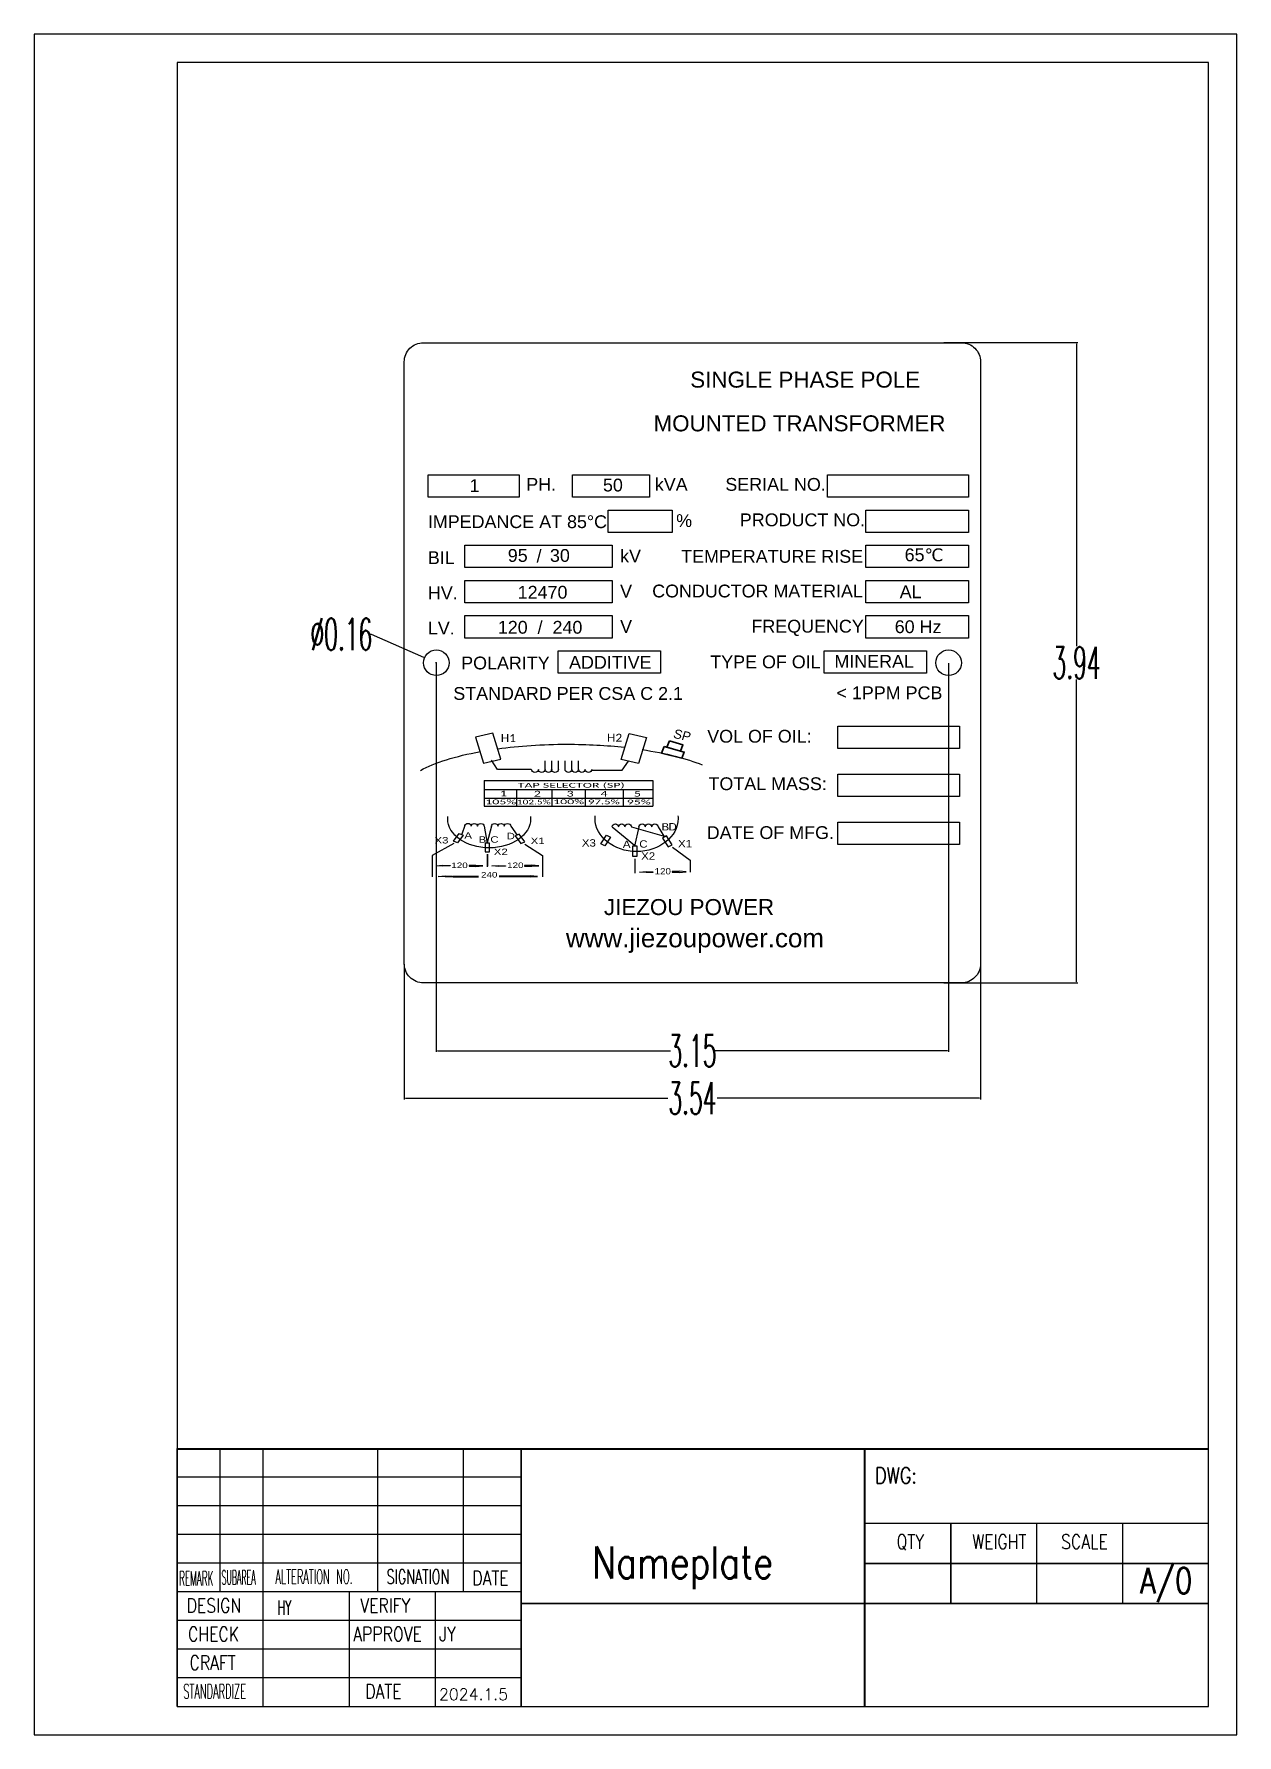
# Model space of a CAD drawing. Extents: x 4438 to 384502, y -178203 to -21188.
# Drawn here: x 379826.7 to 380014.6, y -171725.4 to -171459.8 of the extents above; entities that cross this region are included whole.
import ezdxf

# ---------------------------------------------------------------- set-up
doc = ezdxf.new("R2010")
doc.units = 0
doc.header["$LTSCALE"] = 8
doc.header["$MEASUREMENT"] = 0
doc.layers.get('0').update_dxf_attribs({"linetype": 'CONTINUOUS'})
doc.layers.get('DEFPOINTS').update_dxf_attribs({"linetype": 'CONTINUOUS'})
for name, color, linetype in [('C00-00-00', 7, 'CONTINUOUS'), ('INTE_THICK', 7, 'CONTINUOUS'), ('layer 1', 7, 'CONTINUOUS')]:
    doc.layers.add(name, color=color, linetype=linetype)
for name, color, linetype, lineweight in [('标注', 7, 'CONTINUOUS', 20), ('标注、文本', 3, 'CONTINUOUS', 25), ('粗实线层', 7, 'CONTINUOUS', 50)]:
    doc.layers.add(name, color=color, linetype=linetype, lineweight=lineweight)
doc.styles.add('1', font='arial.ttf', dxfattribs={"height": 1})
doc.styles.add('2', font='calibri.ttf', dxfattribs={"height": 1})
doc.styles.get("Standard").update_dxf_attribs({"font": 'txt.shx', "width": 0.5, "bigfont": 'intecad.shx'})
doc.styles.add('TEXTSTYLE_3', font='txt', dxfattribs={"width": 0.8, "bigfont": 'hztxt.shx'})
doc.styles.add('TEXTSTYLE_4', font='txt', dxfattribs={"width": 0.65, "bigfont": 'hztxt.shx'})
doc.styles.add('TEXTSTYLE_5', font='txt', dxfattribs={"width": 0.45, "bigfont": 'hztxt.shx'})
doc.styles.add('TEXTSTYLE_7', font='txt', dxfattribs={"width": 0.75, "bigfont": 'hztxt.shx'})
doc.dimstyles.new('文字', dxfattribs={"dimtxt": 5, "dimasz": 0.18, "dimexe": 0.18, "dimexo": 0.0625, "dimgap": 0.09, "dimtad": 0, "dimtih": 1, "dimtoh": 1, "dimdec": 4, "dimzin": 0, "dimdsep": 46, "dimtxsty": 'Standard', "dimcen": 0.09, "dimadec": 0, "dimazin": 0, "dimtfac": 1, "dimtdec": 4, "dimtofl": 0, "dimtmove": 0, "dimatfit": 3, "dimfxl": 1, "dimtolj": 1, "dimtzin": 0, "dimarcsym": 0})

# ---------------------------------------------------------------- blocks, each defined once
blk = doc.blocks.new('*D51')
at = {"layer": 'DEFPOINTS', "color": 0, "ltscale": 0.5, "transparency": 16777216}
for p in [(379884.57, -171604.97), (379974.57, -171604.97), (379974.57, -171625.99)]:
    blk.add_point(p, dxfattribs=at)
at = {"layer": '标注', "color": 0, "lineweight": -2, "ltscale": 0.5, "transparency": 16777216}
for p, q in [((379884.57, -171605.04), (379884.57, -171626.17)), ((379974.57, -171605.04), (379974.57, -171626.17)), ((379884.75, -171625.99), (379925.73, -171625.99)), ((379974.39, -171625.99), (379933.41, -171625.99))]:
    blk.add_line(p, q, dxfattribs=at)
at = {"layer": '标注', "color": 0, "ltscale": 0.5, "transparency": 16777216}
for points in [[(379884.75, -171625.96), (379884.75, -171626.02), (379884.57, -171625.99)], [(379974.39, -171625.96), (379974.39, -171626.02), (379974.57, -171625.99)]]:
    blk.add_solid(points, dxfattribs=at)
at = {"layer": '标注', "color": 0, "ltscale": 0.5, "transparency": 16777216, "insert": (379929.57, -171625.99), "char_height": 5, "attachment_point": 5}
blk.add_mtext('\\A1;3.54', dxfattribs=at)
blk = doc.blocks.new('*D52')
at = {"layer": 'DEFPOINTS', "color": 0, "ltscale": 0.5, "transparency": 16777216}
for p in [(379968.79, -171507.97), (379989.56, -171507.97), (379968.79, -171607.97)]:
    blk.add_point(p, dxfattribs=at)
at = {"layer": '标注', "color": 0, "lineweight": -2, "ltscale": 0.5, "transparency": 16777216}
for p, q in [((379968.85, -171507.97), (379989.74, -171507.97)), ((379989.56, -171508.15), (379989.56, -171555.38)), ((379989.56, -171607.79), (379989.56, -171560.56)), ((379968.85, -171607.97), (379989.74, -171607.97))]:
    blk.add_line(p, q, dxfattribs=at)
at = {"layer": '标注', "color": 0, "ltscale": 0.5, "transparency": 16777216}
for points in [[(379989.53, -171508.15), (379989.59, -171508.15), (379989.56, -171507.97)], [(379989.53, -171607.79), (379989.59, -171607.79), (379989.56, -171607.97)]]:
    blk.add_solid(points, dxfattribs=at)
at = {"layer": '标注', "color": 0, "ltscale": 0.5, "transparency": 16777216, "insert": (379989.56, -171557.97), "char_height": 5, "attachment_point": 5}
blk.add_mtext('\\A1;3.94', dxfattribs=at)
blk = doc.blocks.new('*D53')
at = {"layer": 'DEFPOINTS', "color": 0, "ltscale": 0.5, "transparency": 16777216}
for p in [(379889.57, -171557.97), (379969.57, -171557.97), (379969.57, -171618.58)]:
    blk.add_point(p, dxfattribs=at)
at = {"layer": '标注', "color": 0, "lineweight": -2, "ltscale": 0.5, "transparency": 16777216}
for p, q in [((379889.57, -171558.04), (379889.57, -171618.76)), ((379969.57, -171558.04), (379969.57, -171618.76)), ((379889.75, -171618.58), (379926.15, -171618.58)), ((379969.39, -171618.58), (379932.99, -171618.58))]:
    blk.add_line(p, q, dxfattribs=at)
at = {"layer": '标注', "color": 0, "ltscale": 0.5, "transparency": 16777216}
for points in [[(379889.75, -171618.55), (379889.75, -171618.61), (379889.57, -171618.58)], [(379969.39, -171618.55), (379969.39, -171618.61), (379969.57, -171618.58)]]:
    blk.add_solid(points, dxfattribs=at)
at = {"layer": '标注', "color": 0, "ltscale": 0.5, "transparency": 16777216, "insert": (379929.57, -171618.58), "char_height": 5, "attachment_point": 5}
blk.add_mtext('\\A1;3.15', dxfattribs=at)
blk = doc.blocks.new('*D54')
at = {"layer": 'DEFPOINTS', "color": 0, "ltscale": 0.5, "transparency": 16777216}
for p in [(379887.74, -171557.17), (379891.4, -171558.78)]:
    blk.add_point(p, dxfattribs=at)
at = {"layer": '标注', "color": 0, "lineweight": -2, "ltscale": 0.5, "transparency": 16777216}
for p, q in [((379879.22, -171553.51), (379879.4, -171553.51)), ((379879.4, -171553.51), (379887.57, -171557.1)), ((379889.48, -171557.97), (379889.66, -171557.97)), ((379889.57, -171558.06), (379889.57, -171557.88))]:
    blk.add_line(p, q, dxfattribs=at)
at = {"layer": '标注', "color": 0, "ltscale": 0.5, "transparency": 16777216}
blk.add_solid([(379887.58, -171557.07), (379887.56, -171557.13), (379887.74, -171557.17)], dxfattribs=at)
at = {"layer": '标注', "color": 0, "ltscale": 0.5, "transparency": 16777216, "insert": (379874.75, -171553.51), "char_height": 5, "attachment_point": 5}
blk.add_mtext('\\A1;%%C0.16', dxfattribs=at)

msp = doc.modelspace()

# ---------------------------------------------------------------- linework, layer by layer
for p, q in [((379897.052, -171576.353), (379897.052, -171580.363)), ((379897.052, -171577.775), (379923.387, -171577.775)), ((379897.052, -171579.104), (379923.387, -171579.104)), ((379902.164, -171580.363), (379902.164, -171577.775)), ((379907.685, -171580.363), (379907.685, -171577.775)), ((379912.872, -171580.363), (379912.872, -171577.775)), ((379918.771, -171577.775), (379918.771, -171580.363)), ((379897.052, -171580.363), (379923.387, -171580.363))]:
    msp.add_line(p, q)
at = {"color": 7, "linetype": 'Continuous'}
for p, q in [((379849.107, -171680.784), (380010.135, -171680.784)), ((379849.113, -171680.72), (380010.14, -171680.72)), ((379849.113, -171720.977), (379849.113, -171680.72)), ((379855.822, -171703.085), (379855.822, -171680.72)), ((379862.531, -171720.977), (379862.531, -171680.72)), ((379880.423, -171703.085), (379880.423, -171680.72)), ((379893.842, -171703.085), (379893.842, -171680.72)), ((379902.788, -171680.72), (379902.788, -171720.977)), ((379902.807, -171680.748), (379902.807, -171721.005)), ((379902.807, -171680.748), (380010.159, -171680.748)), ((379956.464, -171720.977), (379956.464, -171680.72)), ((379956.483, -171680.748), (379956.483, -171721.005)), ((379902.788, -171685.193), (379849.113, -171685.193)), ((379902.788, -171689.666), (379849.113, -171689.666)), ((379902.788, -171694.139), (379849.113, -171694.139)), ((379956.464, -171692.35), (380010.14, -171692.35)), ((379956.483, -171692.378), (380010.159, -171692.378)), ((379969.883, -171692.35), (379969.883, -171704.874)), ((379969.902, -171692.378), (379969.902, -171704.902)), ((379983.302, -171692.35), (379983.302, -171704.874)), ((379983.321, -171692.378), (379983.321, -171704.902)), ((379996.721, -171692.35), (379996.721, -171704.874)), ((379996.74, -171692.378), (379996.74, -171704.902)), ((379902.788, -171698.612), (379849.113, -171698.612)), ((379956.464, -171698.612), (380010.14, -171698.612)), ((379956.483, -171698.64), (380010.159, -171698.64)), ((379902.788, -171703.085), (379849.113, -171703.085)), ((379875.95, -171703.085), (379875.95, -171720.977)), ((379889.369, -171703.085), (379889.369, -171720.977)), ((379902.788, -171704.874), (380010.14, -171704.874)), ((379902.807, -171704.902), (380010.159, -171704.902)), ((379902.788, -171707.558), (379849.113, -171707.558)), ((379902.788, -171712.031), (379849.113, -171712.031)), ((379902.788, -171716.504), (379849.113, -171716.504))]:
    msp.add_line(p, q, dxfattribs=at)
at = {"color": 7}
msp.add_lwpolyline([(379897.052, -171576.353), (379923.387, -171576.353), (379923.387, -171580.363)], dxfattribs=at)
at = {"lineweight": 30}
for points in [[(379925.143, -171571.047), (379925.143, -171571.047), (379928.286, -171571.92), (379928.286, -171571.92), (379928.286, -171571.92), (379928.286, -171571.92), (379927.932, -171572.85), (379927.932, -171572.85), (379927.932, -171572.85), (379927.932, -171572.85), (379924.751, -171572.076), (379924.751, -171572.076), (379924.751, -171572.076), (379924.751, -171572.076), (379925.143, -171571.047), (379925.143, -171571.047)], [(379925.97, -171570.187), (379925.97, -171570.187), (379928.092, -171570.776), (379928.092, -171570.776), (379928.092, -171570.776), (379928.092, -171570.776), (379927.718, -171571.762), (379927.718, -171571.762), (379927.718, -171571.762), (379927.718, -171571.762), (379925.595, -171571.173), (379925.595, -171571.173), (379925.595, -171571.173), (379925.595, -171571.173), (379925.97, -171570.187), (379925.97, -171570.187)]]:
    msp.add_open_spline(points, degree=3, knots=[0, 0, 0, 0, 0.25, 0.25, 0.25, 0.25, 0.5, 0.5, 0.5, 0.5, 0.75, 0.75, 0.75, 0.75, 1, 1, 1, 1], dxfattribs=at)
at = {"layer": 'C00-00-00', "lineweight": 25}
msp.add_lwpolyline([(379887.569, -171507.974), (379971.569, -171507.974, -0.4142136), (379974.569, -171510.974), (379974.569, -171604.974, -0.4142136), (379971.569, -171607.974), (379887.569, -171607.974, -0.4142136), (379884.569, -171604.974), (379884.569, -171510.974, -0.4142136)], format="xyb", close=True, dxfattribs=at)
for points in [[(379888.28, -171528.613), (379902.525, -171528.613), (379902.525, -171532.113), (379888.28, -171532.113)], [(379910.861, -171528.613), (379922.861, -171528.613), (379922.861, -171532.113), (379910.861, -171532.113)], [(379950.674, -171528.613), (379972.674, -171528.613), (379972.674, -171532.113), (379950.674, -171532.113)], [(379916.413, -171534.113), (379926.413, -171534.113), (379926.413, -171537.613), (379916.413, -171537.613)], [(379956.674, -171534.113), (379972.674, -171534.113), (379972.674, -171537.613), (379956.674, -171537.613)], [(379894.016, -171539.613), (379917.016, -171539.613), (379917.016, -171543.113), (379894.016, -171543.113)], [(379956.674, -171539.613), (379972.674, -171539.613), (379972.674, -171543.113), (379956.674, -171543.113)], [(379894.016, -171545.113), (379917.016, -171545.113), (379917.016, -171548.613), (379894.016, -171548.613)], [(379956.674, -171545.113), (379972.674, -171545.113), (379972.674, -171548.613), (379956.674, -171548.613)], [(379894.016, -171550.613), (379917.016, -171550.613), (379917.016, -171554.113), (379894.016, -171554.113)], [(379956.674, -171550.613), (379972.674, -171550.613), (379972.674, -171554.113), (379956.674, -171554.113)], [(379908.588, -171556.113), (379924.588, -171556.113), (379924.588, -171559.613), (379908.588, -171559.613)], [(379950.137, -171556.113), (379966.137, -171556.113), (379966.137, -171559.613), (379950.137, -171559.613)], [(379952.299, -171567.853), (379971.299, -171567.853), (379971.299, -171571.353), (379952.299, -171571.353)], [(379952.299, -171575.353), (379971.299, -171575.353), (379971.299, -171578.853), (379952.299, -171578.853)], [(379952.299, -171582.853), (379971.299, -171582.853), (379971.299, -171586.353), (379952.299, -171586.353)]]:
    msp.add_lwpolyline(points, close=True, dxfattribs=at)
for centre in [(379889.569, -171557.974), (379969.569, -171557.974)]:
    msp.add_circle(centre, 2, dxfattribs=at)
at = {"layer": 'INTE_THICK'}
for p, q in [((380010.135, -171464.236), (379849.113, -171464.236)), ((379849.113, -171464.236), (379849.113, -171720.977)), ((380010.135, -171720.977), (380010.135, -171464.236)), ((379849.113, -171720.977), (380010.135, -171720.977))]:
    msp.add_line(p, q, dxfattribs=at)
at = {"layer": 'layer 1', "color": 7, "lineweight": 25}
for p, q in [((379906.554, -171574.652), (379906.554, -171573.285)), ((379907.604, -171574.647), (379907.604, -171573.279)), ((379908.628, -171574.647), (379908.628, -171573.279)), ((379909.678, -171574.647), (379909.678, -171573.279)), ((379910.727, -171574.647), (379910.727, -171573.279)), ((379911.777, -171574.652), (379911.777, -171573.285))]:
    msp.add_line(p, q, dxfattribs=at)
for points in [[(379897.176, -171587.53), (379897.896, -171587.53), (379897.896, -171586.143), (379897.176, -171586.143), (379897.176, -171587.53)], [(379920.194, -171588.189), (379920.914, -171588.189), (379920.914, -171586.616), (379920.194, -171586.616), (379920.194, -171588.189)]]:
    msp.add_lwpolyline(points, close=True, dxfattribs=at)
for points, knots in [([(379895.672, -171569.585), (379895.672, -171569.585), (379898.376, -171568.965), (379898.376, -171568.965), (379898.376, -171568.965), (379898.376, -171568.965), (379899.644, -171573.01), (379899.644, -171573.01), (379899.644, -171573.01), (379899.644, -171573.01), (379896.94, -171573.63), (379896.94, -171573.63), (379896.94, -171573.63), (379896.94, -171573.63), (379895.672, -171569.585), (379895.672, -171569.585)], [0, 0, 0, 0, 0.25, 0.25, 0.25, 0.25, 0.5, 0.5, 0.5, 0.5, 0.75, 0.75, 0.75, 0.75, 1, 1, 1, 1]), ([(379918.417, -171573.068), (379918.417, -171573.068), (379921.121, -171573.688), (379921.121, -171573.688), (379921.121, -171573.688), (379921.121, -171573.688), (379922.389, -171569.642), (379922.389, -171569.642), (379922.389, -171569.642), (379922.389, -171569.642), (379919.685, -171569.023), (379919.685, -171569.023), (379919.685, -171569.023), (379919.685, -171569.023), (379918.417, -171573.068), (379918.417, -171573.068)], [0, 0, 0, 0, 0.25, 0.25, 0.25, 0.25, 0.5, 0.5, 0.5, 0.5, 0.75, 0.75, 0.75, 0.75, 1, 1, 1, 1]), ([(379899.196, -171571.404), (379902.491, -171570.951), (379906.15, -171570.698), (379910.002, -171570.698), (379910.002, -171570.698), (379913.153, -171570.698), (379916.174, -171570.867), (379918.973, -171571.176)], [0, 0, 0, 0, 0.5, 0.5, 0.5, 0.5, 1, 1, 1, 1]), ([(379905.504, -171574.647), (379905.504, -171574.895), (379905.269, -171575.096), (379904.979, -171575.096), (379904.979, -171575.096), (379904.689, -171575.096), (379904.454, -171574.895), (379904.454, -171574.647)], [0, 0, 0, 0, 0.5, 0.5, 0.5, 0.5, 1, 1, 1, 1]), ([(379906.554, -171574.647), (379906.554, -171574.895), (379906.319, -171575.096), (379906.029, -171575.096), (379906.029, -171575.096), (379905.739, -171575.096), (379905.504, -171574.895), (379905.504, -171574.647)], [0, 0, 0, 0, 0.5, 0.5, 0.5, 0.5, 1, 1, 1, 1]), ([(379907.604, -171574.647), (379907.604, -171574.895), (379907.369, -171575.096), (379907.079, -171575.096), (379907.079, -171575.096), (379906.789, -171575.096), (379906.554, -171574.895), (379906.554, -171574.647)], [0, 0, 0, 0, 0.5, 0.5, 0.5, 0.5, 1, 1, 1, 1]), ([(379908.628, -171574.647), (379908.628, -171574.895), (379908.393, -171575.096), (379908.103, -171575.096), (379908.103, -171575.096), (379907.813, -171575.096), (379907.578, -171574.895), (379907.578, -171574.647)], [0, 0, 0, 0, 0.5, 0.5, 0.5, 0.5, 1, 1, 1, 1]), ([(379910.727, -171574.647), (379910.727, -171574.895), (379910.492, -171575.096), (379910.203, -171575.096), (379910.203, -171575.096), (379909.913, -171575.096), (379909.678, -171574.895), (379909.678, -171574.647)], [0, 0, 0, 0, 0.5, 0.5, 0.5, 0.5, 1, 1, 1, 1]), ([(379911.777, -171574.647), (379911.777, -171574.895), (379911.542, -171575.096), (379911.252, -171575.096), (379911.252, -171575.096), (379910.962, -171575.096), (379910.727, -171574.895), (379910.727, -171574.647)], [0, 0, 0, 0, 0.5, 0.5, 0.5, 0.5, 1, 1, 1, 1]), ([(379912.827, -171574.647), (379912.827, -171574.895), (379912.592, -171575.096), (379912.302, -171575.096), (379912.302, -171575.096), (379912.012, -171575.096), (379911.777, -171574.895), (379911.777, -171574.647)], [0, 0, 0, 0, 0.5, 0.5, 0.5, 0.5, 1, 1, 1, 1]), ([(379913.851, -171574.647), (379913.851, -171574.895), (379913.616, -171575.096), (379913.326, -171575.096), (379913.326, -171575.096), (379913.036, -171575.096), (379912.801, -171574.895), (379912.801, -171574.647)], [0, 0, 0, 0, 0.5, 0.5, 0.5, 0.5, 1, 1, 1, 1]), ([(379904.285, -171581.973), (379904.299, -171582.095), (379904.306, -171582.218), (379904.306, -171582.342), (379904.306, -171582.342), (379904.306, -171584.849), (379901.404, -171586.883), (379897.826, -171586.883), (379897.826, -171586.883), (379894.248, -171586.883), (379891.346, -171584.849), (379891.346, -171582.342), (379891.346, -171582.342), (379891.346, -171582.218), (379891.353, -171582.095), (379891.367, -171581.973)], [0, 0, 0, 0, 0.25, 0.25, 0.25, 0.25, 0.5, 0.5, 0.5, 0.5, 0.75, 0.75, 0.75, 0.75, 1, 1, 1, 1]), ([(379927.303, -171581.89), (379927.317, -171582.028), (379927.325, -171582.167), (379927.325, -171582.307), (379927.325, -171582.307), (379927.325, -171585.15), (379924.423, -171587.455), (379920.845, -171587.455), (379920.845, -171587.455), (379917.267, -171587.455), (379914.365, -171585.15), (379914.365, -171582.307), (379914.365, -171582.307), (379914.365, -171582.167), (379914.372, -171582.028), (379914.386, -171581.89)], [0, 0, 0, 0, 0.25, 0.25, 0.25, 0.25, 0.5, 0.5, 0.5, 0.5, 0.75, 0.75, 0.75, 0.75, 1, 1, 1, 1]), ([(379893.75, -171584.907), (379893.75, -171584.907), (379893.126, -171584.623), (379893.126, -171584.623), (379893.126, -171584.623), (379893.126, -171584.623), (379892.246, -171585.824), (379892.246, -171585.824), (379892.246, -171585.824), (379892.246, -171585.824), (379892.87, -171586.108), (379892.87, -171586.108), (379892.87, -171586.108), (379892.87, -171586.108), (379893.75, -171584.907), (379893.75, -171584.907)], [0, 0, 0, 0, 0.25, 0.25, 0.25, 0.25, 0.5, 0.5, 0.5, 0.5, 0.75, 0.75, 0.75, 0.75, 1, 1, 1, 1]), ([(379894.01, -171583.466), (379894.01, -171583.247), (379894.236, -171583.069), (379894.514, -171583.069), (379894.514, -171583.069), (379894.793, -171583.069), (379895.018, -171583.247), (379895.018, -171583.466)], [0, 0, 0, 0, 0.5, 0.5, 0.5, 0.5, 1, 1, 1, 1]), ([(379895.003, -171583.477), (379895.003, -171583.258), (379895.229, -171583.08), (379895.507, -171583.08), (379895.507, -171583.08), (379895.785, -171583.08), (379896.011, -171583.258), (379896.011, -171583.477)], [0, 0, 0, 0, 0.5, 0.5, 0.5, 0.5, 1, 1, 1, 1]), ([(379896.011, -171583.477), (379896.011, -171583.258), (379896.237, -171583.08), (379896.515, -171583.08), (379896.515, -171583.08), (379896.793, -171583.08), (379897.019, -171583.258), (379897.019, -171583.477)], [0, 0, 0, 0, 0.5, 0.5, 0.5, 0.5, 1, 1, 1, 1]), ([(379898.186, -171583.477), (379898.186, -171583.258), (379898.412, -171583.08), (379898.69, -171583.08), (379898.69, -171583.08), (379898.968, -171583.08), (379899.194, -171583.258), (379899.194, -171583.477)], [0, 0, 0, 0, 0.5, 0.5, 0.5, 0.5, 1, 1, 1, 1]), ([(379899.179, -171583.488), (379899.179, -171583.268), (379899.404, -171583.09), (379899.683, -171583.09), (379899.683, -171583.09), (379899.961, -171583.09), (379900.187, -171583.268), (379900.187, -171583.488)], [0, 0, 0, 0, 0.5, 0.5, 0.5, 0.5, 1, 1, 1, 1]), ([(379900.187, -171583.488), (379900.187, -171583.268), (379900.412, -171583.09), (379900.691, -171583.09), (379900.691, -171583.09), (379900.969, -171583.09), (379901.195, -171583.268), (379901.195, -171583.488)], [0, 0, 0, 0, 0.5, 0.5, 0.5, 0.5, 1, 1, 1, 1]), ([(379901.899, -171585.025), (379901.899, -171585.025), (379902.523, -171584.741), (379902.523, -171584.741), (379902.523, -171584.741), (379902.523, -171584.741), (379903.403, -171585.942), (379903.403, -171585.942), (379903.403, -171585.942), (379903.403, -171585.942), (379902.779, -171586.226), (379902.779, -171586.226), (379902.779, -171586.226), (379902.779, -171586.226), (379901.899, -171585.025), (379901.899, -171585.025)], [0, 0, 0, 0, 0.25, 0.25, 0.25, 0.25, 0.5, 0.5, 0.5, 0.5, 0.75, 0.75, 0.75, 0.75, 1, 1, 1, 1]), ([(379916.768, -171585.215), (379916.768, -171585.215), (379916.145, -171584.893), (379916.145, -171584.893), (379916.145, -171584.893), (379916.145, -171584.893), (379915.265, -171586.255), (379915.265, -171586.255), (379915.265, -171586.255), (379915.265, -171586.255), (379915.888, -171586.577), (379915.888, -171586.577), (379915.888, -171586.577), (379915.888, -171586.577), (379916.768, -171585.215), (379916.768, -171585.215)], [0, 0, 0, 0, 0.25, 0.25, 0.25, 0.25, 0.5, 0.5, 0.5, 0.5, 0.75, 0.75, 0.75, 0.75, 1, 1, 1, 1]), ([(379917.029, -171583.582), (379917.029, -171583.333), (379917.254, -171583.132), (379917.533, -171583.132), (379917.533, -171583.132), (379917.811, -171583.132), (379918.037, -171583.333), (379918.037, -171583.582)], [0, 0, 0, 0, 0.5, 0.5, 0.5, 0.5, 1, 1, 1, 1]), ([(379918.021, -171583.594), (379918.021, -171583.346), (379918.247, -171583.144), (379918.525, -171583.144), (379918.525, -171583.144), (379918.804, -171583.144), (379919.029, -171583.346), (379919.029, -171583.594)], [0, 0, 0, 0, 0.5, 0.5, 0.5, 0.5, 1, 1, 1, 1]), ([(379919.029, -171583.594), (379919.029, -171583.346), (379919.255, -171583.144), (379919.533, -171583.144), (379919.533, -171583.144), (379919.812, -171583.144), (379920.037, -171583.346), (379920.037, -171583.594)], [0, 0, 0, 0, 0.5, 0.5, 0.5, 0.5, 1, 1, 1, 1]), ([(379921.205, -171583.594), (379921.205, -171583.346), (379921.43, -171583.144), (379921.709, -171583.144), (379921.709, -171583.144), (379921.987, -171583.144), (379922.213, -171583.346), (379922.213, -171583.594)], [0, 0, 0, 0, 0.5, 0.5, 0.5, 0.5, 1, 1, 1, 1]), ([(379922.197, -171583.606), (379922.197, -171583.358), (379922.423, -171583.156), (379922.701, -171583.156), (379922.701, -171583.156), (379922.98, -171583.156), (379923.205, -171583.358), (379923.205, -171583.606)], [0, 0, 0, 0, 0.5, 0.5, 0.5, 0.5, 1, 1, 1, 1]), ([(379923.205, -171583.606), (379923.205, -171583.358), (379923.431, -171583.156), (379923.709, -171583.156), (379923.709, -171583.156), (379923.988, -171583.156), (379924.213, -171583.358), (379924.213, -171583.606)], [0, 0, 0, 0, 0.5, 0.5, 0.5, 0.5, 1, 1, 1, 1]), ([(379924.918, -171585.348), (379924.918, -171585.348), (379925.541, -171585.027), (379925.541, -171585.027), (379925.541, -171585.027), (379925.541, -171585.027), (379926.421, -171586.389), (379926.421, -171586.389), (379926.421, -171586.389), (379926.421, -171586.389), (379925.798, -171586.71), (379925.798, -171586.71), (379925.798, -171586.71), (379925.798, -171586.71), (379924.918, -171585.348), (379924.918, -171585.348)], [0, 0, 0, 0, 0.25, 0.25, 0.25, 0.25, 0.5, 0.5, 0.5, 0.5, 0.75, 0.75, 0.75, 0.75, 1, 1, 1, 1]), ([(379891.714, -171589.628), (379891.714, -171589.628), (379890.605, -171589.628), (379890.605, -171589.628), (379890.605, -171589.628), (379890.605, -171589.628), (379890.605, -171589.588), (379890.605, -171589.588), (379890.605, -171589.588), (379890.605, -171589.588), (379889.495, -171589.669), (379889.495, -171589.669), (379889.495, -171589.669), (379889.495, -171589.669), (379890.605, -171589.75), (379890.605, -171589.75), (379890.605, -171589.75), (379890.605, -171589.75), (379890.605, -171589.71), (379890.605, -171589.71), (379890.605, -171589.71), (379890.605, -171589.71), (379891.714, -171589.71), (379891.714, -171589.71), (379891.714, -171589.71), (379891.714, -171589.71), (379891.714, -171589.628), (379891.714, -171589.628)], [0, 0, 0, 0, 0.1428571, 0.1428571, 0.1428571, 0.1428572, 0.2857143, 0.2857143, 0.2857143, 0.2857143, 0.4285714, 0.4285714, 0.4285714, 0.4285714, 0.5714286, 0.5714286, 0.5714286, 0.5714286, 0.7142857, 0.7142857, 0.7142857, 0.7142857, 0.8571429, 0.8571429, 0.8571429, 0.8571429, 1, 1, 1, 1]), ([(379894.701, -171589.658), (379894.701, -171589.658), (379895.762, -171589.658), (379895.762, -171589.658), (379895.762, -171589.658), (379895.762, -171589.658), (379895.762, -171589.618), (379895.762, -171589.618), (379895.762, -171589.618), (379895.762, -171589.618), (379896.823, -171589.699), (379896.823, -171589.699), (379896.823, -171589.699), (379896.823, -171589.699), (379895.762, -171589.78), (379895.762, -171589.78), (379895.762, -171589.78), (379895.762, -171589.78), (379895.762, -171589.74), (379895.762, -171589.74), (379895.762, -171589.74), (379895.762, -171589.74), (379894.701, -171589.74), (379894.701, -171589.74), (379894.701, -171589.74), (379894.701, -171589.74), (379894.701, -171589.658), (379894.701, -171589.658)], [0, 0, 0, 0, 0.1428571, 0.1428571, 0.1428571, 0.1428572, 0.2857143, 0.2857143, 0.2857143, 0.2857143, 0.4285714, 0.4285714, 0.4285714, 0.4285714, 0.5714286, 0.5714286, 0.5714286, 0.5714286, 0.7142857, 0.7142857, 0.7142857, 0.7142857, 0.8571429, 0.8571429, 0.8571429, 0.8571429, 1, 1, 1, 1]), ([(379900.382, -171589.671), (379900.382, -171589.671), (379899.321, -171589.671), (379899.321, -171589.671), (379899.321, -171589.671), (379899.321, -171589.671), (379899.321, -171589.631), (379899.321, -171589.631), (379899.321, -171589.631), (379899.321, -171589.631), (379898.26, -171589.712), (379898.26, -171589.712), (379898.26, -171589.712), (379898.26, -171589.712), (379899.321, -171589.793), (379899.321, -171589.793), (379899.321, -171589.793), (379899.321, -171589.793), (379899.321, -171589.753), (379899.321, -171589.753), (379899.321, -171589.753), (379899.321, -171589.753), (379900.382, -171589.753), (379900.382, -171589.753), (379900.382, -171589.753), (379900.382, -171589.753), (379900.382, -171589.671), (379900.382, -171589.671)], [0, 0, 0, 0, 0.1428571, 0.1428571, 0.1428571, 0.1428572, 0.2857143, 0.2857143, 0.2857143, 0.2857143, 0.4285714, 0.4285714, 0.4285714, 0.4285714, 0.5714286, 0.5714286, 0.5714286, 0.5714286, 0.7142857, 0.7142857, 0.7142857, 0.7142857, 0.8571429, 0.8571429, 0.8571429, 0.8571429, 1, 1, 1, 1]), ([(379903.368, -171589.641), (379903.368, -171589.641), (379904.478, -171589.641), (379904.478, -171589.641), (379904.478, -171589.641), (379904.478, -171589.641), (379904.478, -171589.601), (379904.478, -171589.601), (379904.478, -171589.601), (379904.478, -171589.601), (379905.588, -171589.682), (379905.588, -171589.682), (379905.588, -171589.682), (379905.588, -171589.682), (379904.478, -171589.763), (379904.478, -171589.763), (379904.478, -171589.763), (379904.478, -171589.763), (379904.478, -171589.723), (379904.478, -171589.723), (379904.478, -171589.723), (379904.478, -171589.723), (379903.368, -171589.723), (379903.368, -171589.723), (379903.368, -171589.723), (379903.368, -171589.723), (379903.368, -171589.641), (379903.368, -171589.641)], [0, 0, 0, 0, 0.1428571, 0.1428571, 0.1428571, 0.1428572, 0.2857143, 0.2857143, 0.2857143, 0.2857143, 0.4285714, 0.4285714, 0.4285714, 0.4285714, 0.5714286, 0.5714286, 0.5714286, 0.5714286, 0.7142857, 0.7142857, 0.7142857, 0.7142857, 0.8571429, 0.8571429, 0.8571429, 0.8571429, 1, 1, 1, 1]), ([(379923.401, -171590.615), (379923.401, -171590.615), (379922.339, -171590.615), (379922.339, -171590.615), (379922.339, -171590.615), (379922.339, -171590.615), (379922.339, -171590.569), (379922.339, -171590.569), (379922.339, -171590.569), (379922.339, -171590.569), (379921.278, -171590.661), (379921.278, -171590.661), (379921.278, -171590.661), (379921.278, -171590.661), (379922.339, -171590.754), (379922.339, -171590.754), (379922.339, -171590.754), (379922.339, -171590.754), (379922.339, -171590.708), (379922.339, -171590.708), (379922.339, -171590.708), (379922.339, -171590.708), (379923.401, -171590.708), (379923.401, -171590.708), (379923.401, -171590.708), (379923.401, -171590.708), (379923.401, -171590.615), (379923.401, -171590.615)], [0, 0, 0, 0, 0.1428571, 0.1428571, 0.1428571, 0.1428572, 0.2857143, 0.2857143, 0.2857143, 0.2857143, 0.4285714, 0.4285714, 0.4285714, 0.4285714, 0.5714286, 0.5714286, 0.5714286, 0.5714286, 0.7142857, 0.7142857, 0.7142857, 0.7142857, 0.8571429, 0.8571429, 0.8571429, 0.8571429, 1, 1, 1, 1]), ([(379926.387, -171590.581), (379926.387, -171590.581), (379927.496, -171590.581), (379927.496, -171590.581), (379927.496, -171590.581), (379927.496, -171590.581), (379927.496, -171590.535), (379927.496, -171590.535), (379927.496, -171590.535), (379927.496, -171590.535), (379928.606, -171590.628), (379928.606, -171590.628), (379928.606, -171590.628), (379928.606, -171590.628), (379927.496, -171590.72), (379927.496, -171590.72), (379927.496, -171590.72), (379927.496, -171590.72), (379927.496, -171590.674), (379927.496, -171590.674), (379927.496, -171590.674), (379927.496, -171590.674), (379926.387, -171590.674), (379926.387, -171590.674), (379926.387, -171590.674), (379926.387, -171590.674), (379926.387, -171590.581), (379926.387, -171590.581)], [0, 0, 0, 0, 0.1428571, 0.1428571, 0.1428571, 0.1428572, 0.2857143, 0.2857143, 0.2857143, 0.2857143, 0.4285714, 0.4285714, 0.4285714, 0.4285714, 0.5714286, 0.5714286, 0.5714286, 0.5714286, 0.7142857, 0.7142857, 0.7142857, 0.7142857, 0.8571429, 0.8571429, 0.8571429, 0.8571429, 1, 1, 1, 1]), ([(379892.066, -171591.302), (379892.066, -171591.302), (379890.957, -171591.302), (379890.957, -171591.302), (379890.957, -171591.302), (379890.957, -171591.302), (379890.957, -171591.261), (379890.957, -171591.261), (379890.957, -171591.261), (379890.957, -171591.261), (379889.847, -171591.342), (379889.847, -171591.342), (379889.847, -171591.342), (379889.847, -171591.342), (379890.957, -171591.424), (379890.957, -171591.424), (379890.957, -171591.424), (379890.957, -171591.424), (379890.957, -171591.383), (379890.957, -171591.383), (379890.957, -171591.383), (379890.957, -171591.383), (379892.066, -171591.383), (379892.066, -171591.383), (379892.066, -171591.383), (379892.066, -171591.383), (379892.066, -171591.302), (379892.066, -171591.302)], [0, 0, 0, 0, 0.1428571, 0.1428571, 0.1428571, 0.1428572, 0.2857143, 0.2857143, 0.2857143, 0.2857143, 0.4285714, 0.4285714, 0.4285714, 0.4285714, 0.5714286, 0.5714286, 0.5714286, 0.5714286, 0.7142857, 0.7142857, 0.7142857, 0.7142857, 0.8571429, 0.8571429, 0.8571429, 0.8571429, 1, 1, 1, 1]), ([(379903.167, -171591.294), (379903.167, -171591.294), (379904.276, -171591.294), (379904.276, -171591.294), (379904.276, -171591.294), (379904.276, -171591.294), (379904.276, -171591.253), (379904.276, -171591.253), (379904.276, -171591.253), (379904.276, -171591.253), (379905.386, -171591.335), (379905.386, -171591.335), (379905.386, -171591.335), (379905.386, -171591.335), (379904.276, -171591.416), (379904.276, -171591.416), (379904.276, -171591.416), (379904.276, -171591.416), (379904.276, -171591.375), (379904.276, -171591.375), (379904.276, -171591.375), (379904.276, -171591.375), (379903.167, -171591.375), (379903.167, -171591.375), (379903.167, -171591.375), (379903.167, -171591.375), (379903.167, -171591.294), (379903.167, -171591.294)], [0, 0, 0, 0, 0.1428571, 0.1428571, 0.1428571, 0.1428572, 0.2857143, 0.2857143, 0.2857143, 0.2857143, 0.4285714, 0.4285714, 0.4285714, 0.4285714, 0.5714286, 0.5714286, 0.5714286, 0.5714286, 0.7142857, 0.7142857, 0.7142857, 0.7142857, 0.8571429, 0.8571429, 0.8571429, 0.8571429, 1, 1, 1, 1])]:
    msp.add_open_spline(points, degree=3, knots=knots, dxfattribs=at)
for points in [[(379887.087, -171574.783), (379889.32, -171573.572), (379892.562, -171572.555), (379896.468, -171571.839)], [(379921.73, -171571.537), (379925.425, -171572.099), (379928.622, -171572.918), (379931.069, -171573.917)], [(379899.152, -171574.647), (379899.152, -171574.647), (379898.181, -171573.208), (379898.181, -171573.208)], [(379904.409, -171574.647), (379904.409, -171574.647), (379899.152, -171574.647), (379899.152, -171574.647)], [(379913.851, -171574.769), (379913.851, -171574.769), (379918.612, -171574.769), (379918.612, -171574.769)], [(379918.612, -171574.769), (379918.612, -171574.769), (379919.584, -171573.331), (379919.584, -171573.331)], [(379894.01, -171583.409), (379894.01, -171583.409), (379893.559, -171584.737), (379893.559, -171584.737)], [(379897.019, -171583.477), (379897.019, -171583.477), (379897.536, -171586.143), (379897.536, -171586.143)], [(379898.186, -171583.477), (379898.186, -171583.477), (379897.512, -171586.021), (379897.512, -171586.021)], [(379901.195, -171583.488), (379901.195, -171583.488), (379902.211, -171584.883), (379902.211, -171584.883)], [(379917.029, -171583.582), (379917.029, -171583.582), (379920.531, -171586.478), (379920.531, -171586.478)], [(379920.037, -171583.594), (379920.037, -171583.594), (379925.146, -171585.057), (379925.146, -171585.057)], [(379921.205, -171583.594), (379921.205, -171583.594), (379920.531, -171586.616), (379920.531, -171586.616)], [(379924.213, -171583.606), (379924.213, -171583.606), (379925.23, -171585.188), (379925.23, -171585.188)], [(379892.306, -171586.194), (379892.306, -171586.194), (379888.905, -171588.057), (379888.905, -171588.057)], [(379888.905, -171588.057), (379888.905, -171588.057), (379888.905, -171591.424), (379888.905, -171591.424)], [(379897.536, -171587.881), (379897.536, -171587.881), (379897.536, -171589.862), (379897.536, -171589.862)], [(379897.547, -171587.894), (379897.547, -171587.894), (379897.547, -171589.746), (379897.547, -171589.746)], [(379903.412, -171586.291), (379903.412, -171586.291), (379906.178, -171588.07), (379906.178, -171588.07)], [(379906.178, -171588.07), (379906.178, -171588.07), (379906.178, -171591.424), (379906.178, -171591.424)], [(379926.431, -171586.784), (379926.431, -171586.784), (379929.196, -171588.8), (379929.196, -171588.8)], [(379920.554, -171588.586), (379920.554, -171588.586), (379920.554, -171590.831), (379920.554, -171590.831)], [(379920.566, -171588.601), (379920.566, -171588.601), (379920.566, -171590.7), (379920.566, -171590.7)], [(379929.196, -171588.8), (379929.196, -171588.8), (379929.196, -171590.701), (379929.196, -171590.701)]]:
    msp.add_open_spline(points, degree=3, dxfattribs=at)
at = {"layer": 'layer 1', "color": 7, "lineweight": 40}
for points in [[(379892.15, -171591.331), (379892.15, -171591.331), (379896.162, -171591.331), (379896.162, -171591.331)], [(379903.167, -171591.335), (379903.167, -171591.335), (379899.41, -171591.335), (379899.41, -171591.335)]]:
    msp.add_open_spline(points, degree=3, dxfattribs=at)
at = {"layer": '粗实线层', "color": 1, "lineweight": -3}
for p, q in [((380014.607, -171459.763), (379826.748, -171459.763)), ((379826.748, -171459.763), (379826.748, -171725.45)), ((380014.607, -171725.45), (380014.607, -171459.763)), ((379826.748, -171725.45), (380014.607, -171725.45))]:
    msp.add_line(p, q, dxfattribs=at)

# ---------------------------------------------------------------- texts
at = {"lineweight": 30, "style": '1', "oblique": 4.50113}
msp.add_text('SP', height=1.4352, rotation=347.09823, dxfattribs=at).set_placement((379926.46, -171569.671))
at = {"style": '2', "oblique": 0}
for s, height, width, p in [('TAP SELECTOR (SP)', 0.74444, 1.870617, (379902.277, -171577.481)), (' 105%', 0.7444, 1.870617, (379896.72, -171580.075)), ('1', 0.892, 1.560455, (379899.483, -171578.837)), (' 102.5%', 0.7444, 1.51978, (379901.757, -171580.089)), ('2', 0.897, 1.5518, (379904.795, -171578.874)), (' 100%', 0.7444, 1.870617, (379907.321, -171580.052)), ('3', 0.897, 1.5518, (379909.916, -171578.874)), ('97.5%', 0.7444, 1.721653, (379913.253, -171580.075)), ('4', 0.897, 1.5518, (379915.219, -171578.874)), ('  95%', 0.7444, 1.870617, (379918.325, -171580.105)), ('5', 0.897, 1.5518, (379920.434, -171578.874))]:
    msp.add_text(s, height=height, dxfattribs=dict(at, width=width)).set_placement(p)
at = {"color": 7}
for s, height, style, width, p in [('DWG:', 2.5, 'TEXTSTYLE_7', 0.8, (379958.1, -171686.168)), ('Nameplate', 5, 'TEXTSTYLE_7', 0.8, (379913.88, -171701.001)), ('REMARK', 2.2365, 'TEXTSTYLE_5', 0.45, (379849.414, -171702.086)), ('SUBAREA', 2.2365, 'TEXTSTYLE_5', 0.4, (379856.034, -171701.967)), ('ALTERATION NO.', 2.23649, 'TEXTSTYLE_3', 0.5, (379864.445, -171701.847)), ('SIGNATION', 2.2365, 'TEXTSTYLE_4', 0.65, (379881.816, -171701.861)), ('STANDARDIZE', 2.23649, 'TEXTSTYLE_3', 0.5, (379850.075, -171719.762))]:
    msp.add_text(s, height=height, dxfattribs=dict(at, style=style, width=width)).set_placement(p)
for s, height, width, p in [('QTY', 2.2365, 0.8, (379961.444, -171696.376)), ('WEIGHT', 2.2365, 0.8, (379973.282, -171696.376)), ('SCALE', 2.2365, 0.8, (379987.149, -171696.376)), ('DATE', 2.2365, 0.8, (379895.191, -171702.062)), ('A/0', 4, 0.8, (379999.434, -171703.347)), ('DESIGN', 2.2365, 0.8, (379850.586, -171706.344)), ('HY', 2.2365, 0.55, (379864.792, -171706.676)), ('VERIFY', 2.2365, 0.8, (379877.692, -171706.344)), ('CHECK', 2.2365, 0.8, (379850.795, -171710.817)), ('APPROVE', 2.2365, 0.8, (379876.589, -171710.817)), ('JY', 2.2365, 0.8, (379890.008, -171710.817)), ('CRAFT', 2.2365, 0.8, (379851.033, -171715.289)), ('DATE', 2.2365, 0.8, (379878.468, -171719.762))]:
    msp.add_text(s, height=height, dxfattribs=dict(at, width=width)).set_placement(p)
msp.add_text('2024.1.5', height=1.8, dxfattribs=at).set_placement((379889.983, -171719.993))
at = {"layer": 'layer 1', "color": 7, "oblique": 0}
for s, height, style, width, p in [('H1', 1.2157, '2', 1.106102, (379899.644, -171570.339)), ('H2', 1.2157, '2', 1.106102, (379916.231, -171570.28)), ('X3', 1.0092, '1', 1.268403, (379889.28, -171586.199)), ('A', 1.009, '1', 1.268403, (379893.948, -171585.445)), ('B', 1.009, '1', 1.268403, (379896.17, -171586.088)), ('C', 1.009, '1', 1.268403, (379898.007, -171586.077)), ('D', 1.009, '1', 1.268403, (379900.56, -171585.539)), ('X1', 1.0092, '1', 1.268403, (379904.306, -171586.302)), ('X3', 1.1439, '1', 1.119039, (379912.299, -171586.68)), ('B', 1.144, '1', 1.119039, (379924.741, -171584.171)), ('D', 1.144, '1', 1.119039, (379925.833, -171584.158)), ('X1', 1.1439, '1', 1.119039, (379927.325, -171586.796)), ('X2', 1.0092, '1', 1.268403, (379898.546, -171588.005)), ('A', 1.144, '1', 1.119039, (379918.706, -171586.881)), ('C', 1.144, '1', 1.119039, (379921.267, -171586.849)), ('X2', 1.1439, '1', 1.119039, (379921.565, -171588.727)), ('120', 0.865, '1', 1.268403, (379891.922, -171590.037)), ('240', 0.865, '1', 1.268403, (379896.553, -171591.519)), ('120', 0.865, '1', 1.268403, (379900.634, -171590.037)), ('120', 0.9805, '1', 1.119039, (379923.653, -171591.03))]:
    msp.add_text(s, height=height, dxfattribs=dict(at, style=style, width=width)).set_placement(p)
at = {"layer": '标注、文本', "width": 176.47074, "attachment_point": 1, "style": '1'}
for s, insert, char_height in [('SINGLE PHASE POLE ', (379929.227, -171512.496), 2.5), ('MOUNTED TRANSFORMER', (379923.495, -171519.323), 2.5), ('       1', (379889.323, -171529.301), 2), ('PH.', (379903.622, -171529.111), 2), ('       50', (379910.166, -171529.215), 2), ('kVA', (379923.701, -171529.111), 2), ('SERIAL NO.', (379934.715, -171529.111), 2), ('IMPEDANCE AT 85°C ', (379888.254, -171534.938), 2), ('%', (379927.034, -171534.762), 2), ('PRODUCT NO.', (379936.974, -171534.649), 2), ('         95', (379893.746, -171540.208), 2), ('  /', (379903.672, -171540.33), 2), ('       30', (379901.883, -171540.208), 2), ('kV', (379918.275, -171540.298), 2), ('TEMPERATURE RISE', (379927.814, -171540.355), 2), ('      65℃', (379958.056, -171540.111), 2), ('BIL', (379888.254, -171540.556), 2), ('V', (379918.275, -171545.798), 2), ('CONDUCTOR MATERIAL', (379923.285, -171545.764), 2), ('HV.', (379888.254, -171546.056), 2), ('           12470', (379893.746, -171545.959), 2), ('     AL ', (379958.056, -171545.883), 2), ('LV.', (379888.254, -171551.556), 2), ('       120  /  240 ', (379893.746, -171551.432), 2), ('V', (379918.275, -171551.298), 2), ('FREQUENCY', (379938.783, -171551.264), 2), ('    60 Hz ', (379958.056, -171551.341), 2), ('POLARITY', (379893.458, -171557.008), 2), ('ADDITIVE', (379910.303, -171556.898), 2), ('TYPE OF OIL', (379932.359, -171556.837), 2), ('    MINERAL', (379948.636, -171556.76), 2), ('STANDARD PER CSA C 2.1', (379892.229, -171561.765), 2), ('< 1PPM PCB', (379952.067, -171561.665), 2), ('VOL OF OIL:', (379931.881, -171568.45), 2), ('TOTAL MASS:', (379932.08, -171575.867), 2), ('DATE OF MFG.', (379931.806, -171583.5), 2), ('      JIEZOU POWER ', (379909.928, -171594.881), 2.5), ('www.jiezoupower.com', (379909.817, -171599.514), 2.9)]:
    msp.add_mtext(s, dxfattribs=dict(at, insert=insert, char_height=char_height))

# ---------------------------------------------------------------- dimensions: what is measured, and where the dimension line sits
at = {"layer": '标注', "ltscale": 0.5}
dim = msp.add_linear_dim(base=(379989.557, -171507.974), p1=(379968.789, -171607.974), p2=(379968.789, -171507.974), angle=90, text='3.94', dimstyle='文字', override={"dimdec": 0}, dxfattribs=at)
dim.commit()
dim.dimension.update_dxf_attribs({"geometry": '*D52', "text_midpoint": (379989.557, -171557.974)})
dim = msp.add_diameter_dim_2p(p1=(379891.4, -171558.779), p2=(379887.737, -171557.17), text='%%C0.16', dimstyle='文字', override={"dimdec": 0}, dxfattribs=at)
dim.commit()
dim.dimension.update_dxf_attribs({"geometry": '*D54', "text_midpoint": (379874.753, -171553.508), "dimtype": 163})
for base, p1, p2, text, picture, middle in [((379969.569, -171618.584), (379889.569, -171557.974), (379969.569, -171557.974), '3.15', '*D53', (379929.569, -171618.584)), ((379974.569, -171625.986), (379884.569, -171604.974), (379974.569, -171604.974), '3.54', '*D51', (379929.569, -171625.986))]:
    dim = msp.add_linear_dim(base=base, p1=p1, p2=p2, text=text, dimstyle='文字', override={"dimdec": 0}, dxfattribs=at)
    dim.commit()
    dim.dimension.update_dxf_attribs({"geometry": picture, "text_midpoint": middle})

doc.saveas('drawing.dxf')
